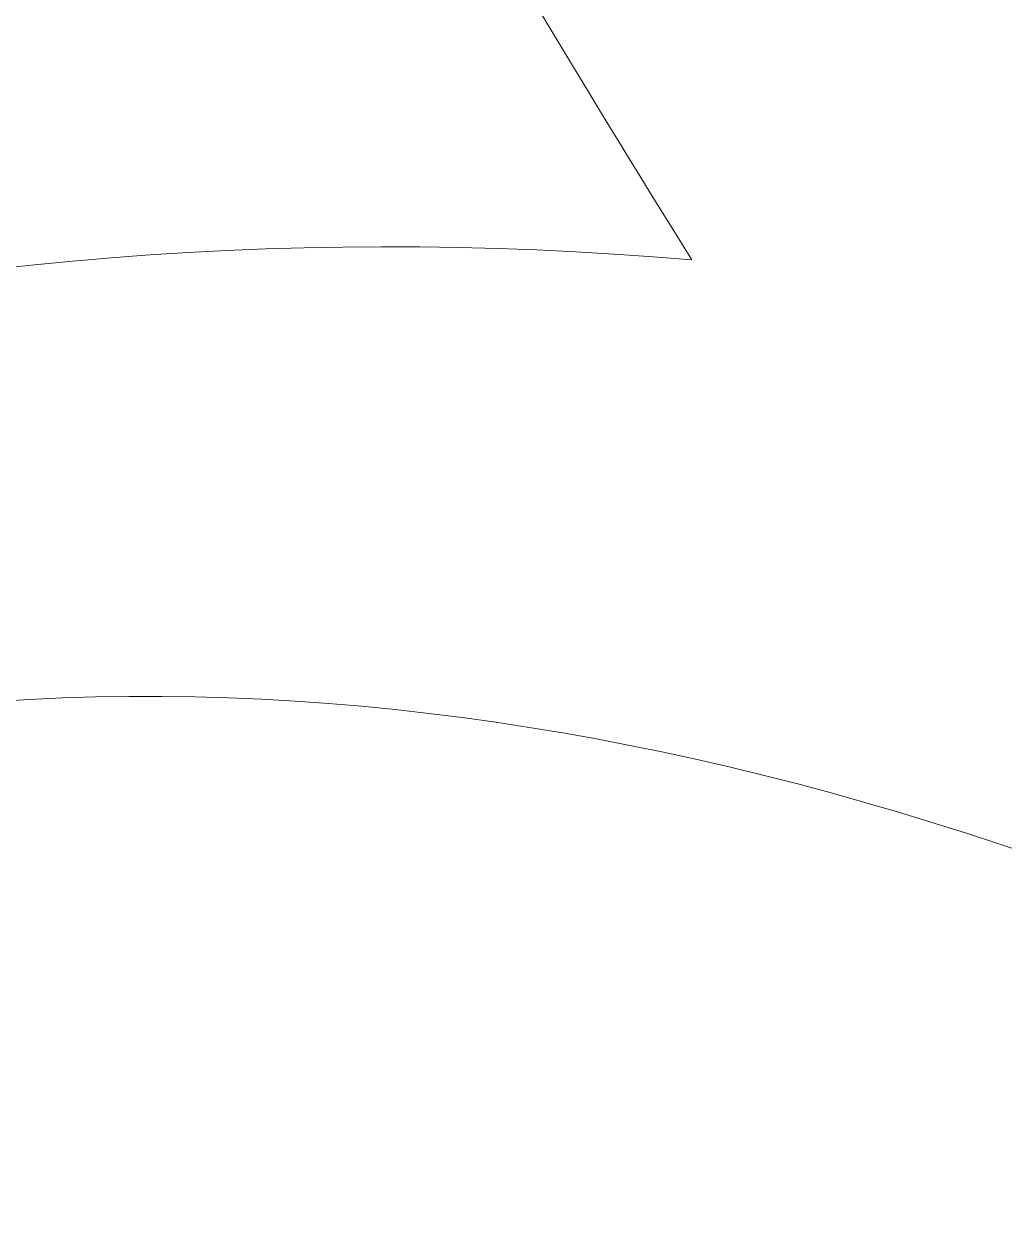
# Model space of a CAD drawing. Extents: x -703 to 2528, y -2539 to -41.
# Drawn here: x 129 to 139.37, y -124.35 to -111.76 of the extents above; entities that cross this region are included whole.
import ezdxf

# ---------------------------------------------------------------- set-up
doc = ezdxf.new("R2010")
doc.units = 0
doc.header["$MEASUREMENT"] = 0
doc.layers.add('Layer 1', color=7, linetype='Continuous', lineweight=0)

# ---------------------------------------------------------------- blocks, each defined once
blk = doc.blocks.new('Block_0')
at = {"layer": 'Layer 1'}
for points, knots in [([(416.635, -398.65), (412.595, -390.11), (406.465, -380.02), (398.415, -368.68), (398.415, -368.68), (285.595, -207.04), (285.595, -207.04), (285.595, -207.04), (383.105, -114.66), (383.105, -114.66), (395.685, -102.65), (402.055, -90.29), (402.055, -77.92), (402.055, -67.55), (398.215, -58.64), (390.625, -51.44), (383.065, -44.26), (373.075, -40.63), (360.935, -40.63), (351.615, -40.63), (343.995, -42.69), (338.295, -46.74), (332.855, -50.62), (326.175, -56.69), (318.455, -64.77), (318.455, -64.77), (162.405, -227.51), (162.405, -227.51), (162.405, -227.51), (162.405, -91.87), (162.405, -91.87), (162.405, -74.83), (158.405, -61.9), (150.515, -53.44), (142.585, -44.94), (132.105, -40.63), (119.365, -40.63), (106.425, -40.63), (96.025, -45), (88.455, -53.62), (80.955, -62.16), (77.155, -75.03), (77.155, -91.87), (77.155, -91.87), (77.155, -390.07), (77.155, -390.07), (77.155, -402.83), (77.435, -412.74), (77.975, -419.5), (78.545, -426.49), (80.175, -432.72), (82.875, -438.1), (86.505, -444.59), (91.725, -449.82), (98.405, -453.63), (105.065, -457.44), (112.115, -459.37), (119.365, -459.37), (131.915, -459.37), (142.345, -455.06), (150.365, -446.57), (158.355, -438.11), (162.405, -425.08), (162.405, -407.85), (162.405, -407.85), (162.405, -325.81), (162.405, -325.81), (162.405, -325.81), (226.525, -264.33), (226.525, -264.33), (226.525, -264.33), (321.185, -409.95), (321.185, -409.95), (325.025, -416.54), (329.445, -423.91), (334.335, -431.88), (339.385, -440.11), (345.655, -446.81), (352.975, -451.77), (360.395, -456.81), (370.065, -459.37), (381.725, -459.37), (394.235, -459.37), (404.305, -455.87), (411.685, -448.98), (419.095, -442.05), (422.845, -433.73), (422.845, -424.27), (422.845, -415.99), (420.755, -407.37), (416.635, -398.65)], [0, 0, 0, 0, 1, 1, 1, 2, 2, 2, 3, 3, 3, 4, 4, 4, 5, 5, 5, 6, 6, 6, 7, 7, 7, 8, 8, 8, 9, 9, 9, 10, 10, 10, 11, 11, 11, 12, 12, 12, 13, 13, 13, 14, 14, 14, 15, 15, 15, 16, 16, 16, 17, 17, 17, 18, 18, 18, 19, 19, 19, 20, 20, 20, 21, 21, 21, 22, 22, 22, 23, 23, 23, 24, 24, 24, 25, 25, 25, 26, 26, 26, 27, 27, 27, 28, 28, 28, 29, 29, 29, 30, 30, 30, 30]), ([(144.397, -66.477), (146.838, -76.116), (149.537, -85.664), (153.013, -94.945), (154.44, -98.754), (156.287, -102.07), (158.405, -105.144), (158.405, -105.144), (158.405, -123.864), (158.405, -123.864), (157.741, -123.303), (157.066, -122.748), (156.369, -122.206), (152.425, -119.143), (148.011, -116.969), (143.435, -115.638), (143.379, -115.521), (143.329, -115.403), (143.252, -115.284), (136.448, -104.842), (127.347, -91.588), (130.569, -78.378), (132.347, -71.085), (136.142, -65.224), (141.363, -61.222), (144.094, -60.089), (147.008, -59.398), (150.041, -59.166), (153.919, -64.531), (156.453, -71.509), (157.633, -80.014), (153.375, -75.368), (148.929, -70.886), (144.397, -66.477)], [0, 0, 0, 0, 1, 1, 1, 2, 2, 2, 3, 3, 3, 4, 4, 4, 5, 5, 5, 6, 6, 6, 7, 7, 7, 8, 8, 8, 9, 9, 9, 10, 10, 10, 11, 11, 11, 11]), ([(104.531, -145.795), (100.746, -143.431), (96.896, -141.229), (92.957, -139.405), (92.99, -139.261), (93.063, -139.148), (93.076, -138.989), (93.867, -129.296), (97.914, -120.726), (104.378, -114.105), (110.999, -107.641), (119.569, -103.594), (129.262, -102.803), (129.421, -102.79), (129.534, -102.717), (129.678, -102.684), (131.502, -106.623), (133.704, -110.473), (136.068, -114.258), (127.305, -113.502), (118.513, -115.828), (111.62, -121.347), (106.101, -128.24), (103.776, -137.033), (104.531, -145.795)], [0, 0, 0, 0, 1, 1, 1, 2, 2, 2, 3, 3, 3, 4, 4, 4, 5, 5, 5, 6, 6, 6, 7, 7, 7, 8, 8, 8, 8]), ([(115.153, -124.88), (128.182, -113.023), (145.517, -120.372), (158.405, -132.62), (158.405, -132.62), (158.405, -139.827), (158.405, -139.827), (157.045, -140.155), (155.786, -141.39), (156.033, -143.157), (156.597, -147.205), (157.396, -151.167), (158.405, -155.038), (158.405, -155.038), (158.405, -166.509), (158.405, -166.509), (150.841, -158.27), (145.748, -148.28), (143.315, -136.962), (142.565, -133.477), (137.235, -134.89), (137.979, -138.351), (138.716, -141.78), (139.741, -145.052), (140.928, -148.231), (135.105, -144.441), (130.767, -139.325), (127.849, -132.931), (126.834, -130.707), (124.305, -131.355), (123.275, -133.002), (121.628, -134.032), (120.98, -136.561), (123.204, -137.576), (129.598, -140.494), (134.714, -144.833), (138.504, -150.655), (135.325, -149.468), (132.053, -148.443), (128.624, -147.706), (125.163, -146.962), (123.75, -152.293), (127.235, -153.042), (139.308, -155.638), (149.87, -161.261), (158.405, -169.681), (158.405, -169.681), (158.405, -172.507), (158.405, -172.507), (150.531, -169.277), (142.18, -166.979), (133.43, -165.76), (129.957, -165.276), (128.519, -170.605), (132.041, -171.096), (141.326, -172.389), (150.158, -174.893), (158.405, -178.494), (158.405, -178.494), (158.405, -189.13), (158.405, -189.13), (153.567, -187.337), (148.743, -185.488), (143.998, -183.417), (123.51, -174.472), (97.12, -144.696), (115.153, -124.88)], [0, 0, 0, 0, 1, 1, 1, 2, 2, 2, 3, 3, 3, 4, 4, 4, 5, 5, 5, 6, 6, 6, 7, 7, 7, 8, 8, 8, 9, 9, 9, 10, 10, 10, 11, 11, 11, 12, 12, 12, 13, 13, 13, 14, 14, 14, 15, 15, 15, 16, 16, 16, 17, 17, 17, 18, 18, 18, 19, 19, 19, 20, 20, 20, 21, 21, 21, 22, 22, 22, 22])]:
    blk.add_open_spline(points, degree=3, knots=knots, dxfattribs=at)

msp = doc.modelspace()

# ---------------------------------------------------------------- block references
at = {"layer": 'Layer 1'}
msp.add_blockref('Block_0', (0, 0), dxfattribs=at)

doc.saveas('drawing.dxf')
